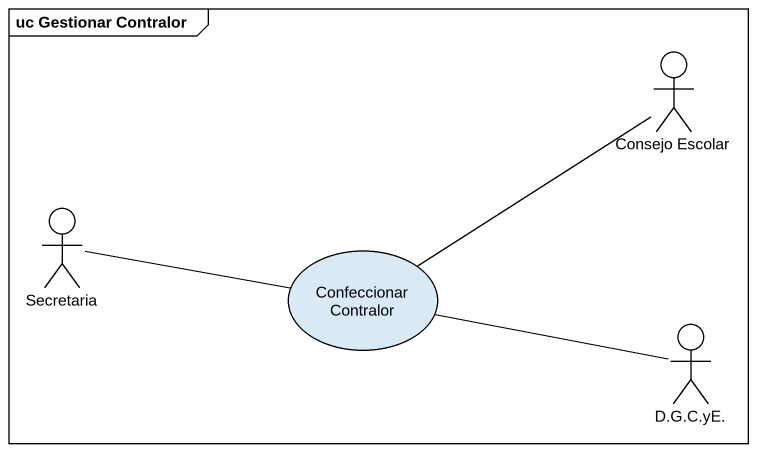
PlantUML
@startuml
mainframe uc Gestionar Contralor
actor "Consejo Escolar" as Consejo_Escolar
actor Secretaria
usecase "Confeccionar Contralor" as Confeccionar_Contralor
actor "D.G.C.yE." as D_G_C_yE
Secretaria -right- Confeccionar_Contralor
Confeccionar_Contralor -right- Consejo_Escolar
Confeccionar_Contralor -right- D_G_C_yE
@enduml
